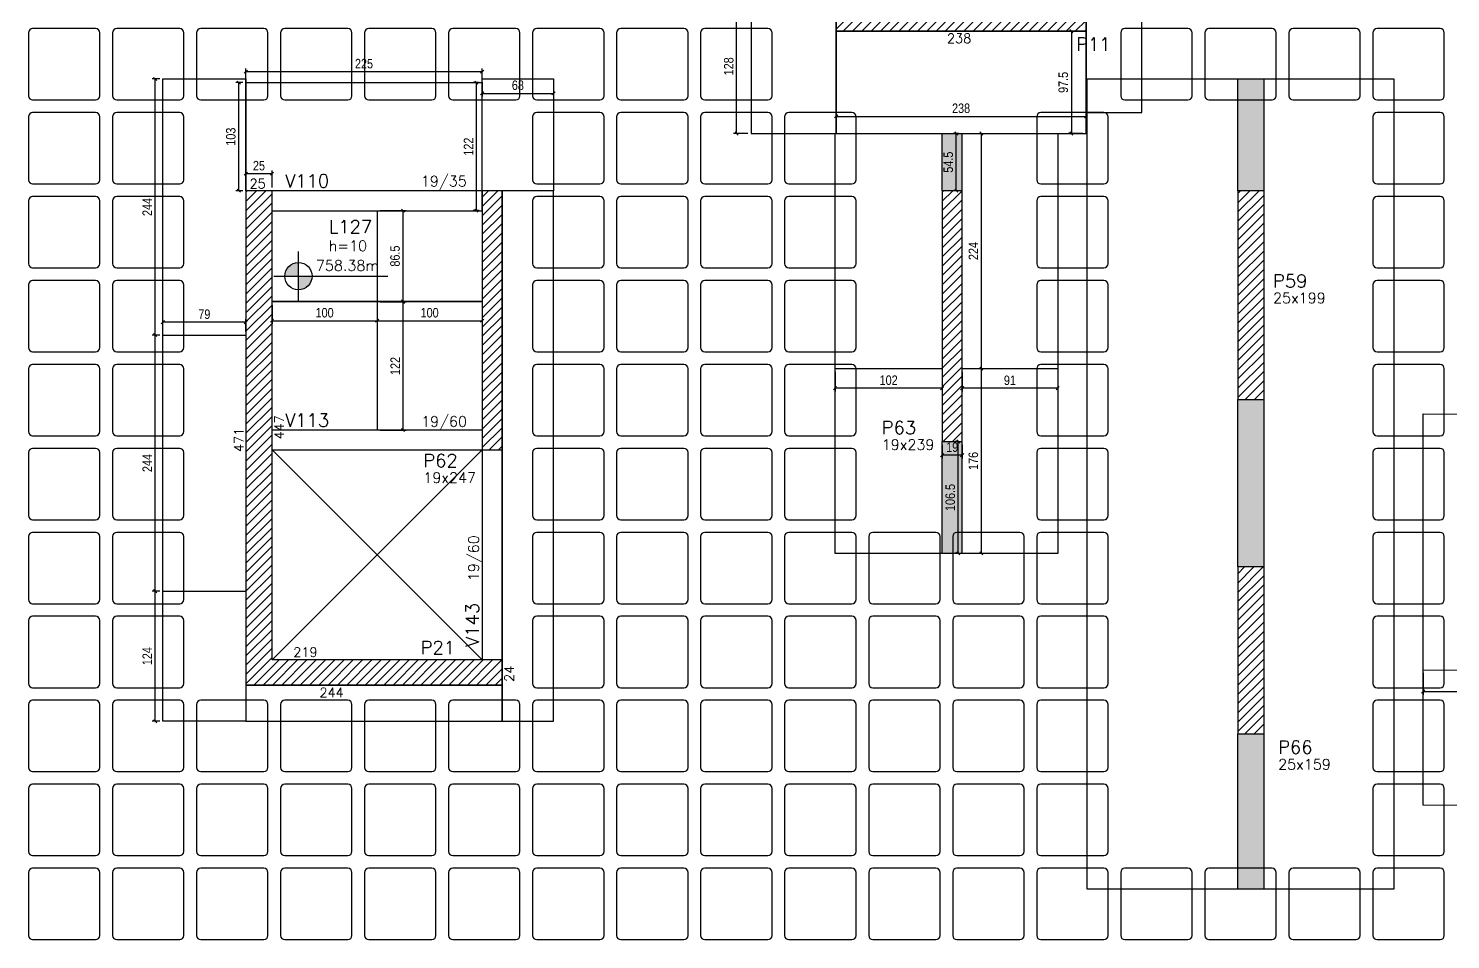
# Model space of a CAD drawing. Header units: millimetres. Extents: x -9777 to 15193, y 190 to 5169.
# Drawn here: x 5218 to 6572, y 1104 to 1972 of the extents above; entities that cross this region are included whole.
import ezdxf

# ---------------------------------------------------------------- set-up
doc = ezdxf.new("R2010")
doc.units = ezdxf.units.MM
for name, color, linetype in [('251', 5, 'Continuous'), ('COTA', 241, 'Continuous'), ('F-CUBETA', 1, 'Continuous'), ('F-LAJES-DIM', 2, 'Continuous'), ('F-LAJES-NOME', 4, 'Continuous'), ('F-NÍVEL-PLANTA', 2, 'Continuous'), ('F-PILARES-DIM', 172, 'Continuous'), ('F-PILARES-HACH', 174, 'Continuous'), ('F-PILARES-NOME', 170, 'Continuous'), ('F-PILARES-S', 170, 'Continuous'), ('F-TEXTO', 6, 'Continuous'), ('F-VIGAS', 3, 'Continuous'), ('F-VIGAS-DIM', 2, 'Continuous'), ('F-VIGAS-NOME', 4, 'Continuous'), ('F-VÃO', 1, 'Continuous'), ('Painéis', 200, 'Continuous')]:
    doc.layers.add(name, color=color, linetype=linetype)
doc.layers.add('Hachura', color=251, linetype='Continuous', lineweight=9)
doc.styles.add('COTA TECNICA-50', font='techl___.ttf', dxfattribs={"height": 9})
doc.styles.add('MCP', font='romans.shx')
doc.dimstyles.new('COTA PAINEL-50', dxfattribs={"dimtxt": 9, "dimasz": 3, "dimexe": 3, "dimexo": 3, "dimgap": 3, "dimtad": 1, "dimdec": 1, "dimzin": 12, "dimdsep": 46, "dimtxsty": 'COTA TECNICA-50', "dimblk1": 'OBLIQUE', "dimblk2": 'OBLIQUE', "dimsah": 1, "dimcen": 0.9, "dimclrd": 4, "dimclre": 4, "dimclrt": 240, "dimadec": 1, "dimazin": 3, "dimtfac": 1, "dimtdec": 1, "dimtmove": 0, "dimatfit": 3, "dimfxl": 1, "dimtolj": 1, "dimtzin": 12, "dimarcsym": 0})
pattern_1 = [(45, (4154.6213, 1323.973), (-4.419417, 4.419417), [])]

# ---------------------------------------------------------------- blocks, each defined once
blk = doc.blocks.new('_VAONER063650636500869008690')
at = {"layer": '251', "color": 1}
for p, q in [((-34, 30), (-34, -30)), ((30, 34), (-30, 34)), ((34, -30), (34, 30)), ((-30, -34), (30, -34))]:
    blk.add_line(p, q, dxfattribs=at)
for centre, start, end in [((-30, 30), 90, 180), ((30, 30), 0, 90), ((-30, -30), 180, 270), ((30, -30), 270, 0)]:
    blk.add_arc(centre, 4, start, end, dxfattribs=at)
blk = doc.blocks.new('Nível - Planta')
at = {"layer": 'F-NÍVEL-PLANTA'}
h = blk.add_hatch(color=71, dxfattribs=at)
h.paths.add_polyline_path([(0, 0), (0, 0.26, 0.414214), (-0.26, 0)])
h.paths.add_polyline_path([(0.26, 0), (0, 0), (0, -0.26, 0.414214)])
for p, q in [((0, -0.469), (0, 0.469)), ((-0.469, 0), (1.704, 0))]:
    blk.add_line(p, q, dxfattribs=at)
blk.add_circle((0, 0), 0.26, dxfattribs=at)
at = {"layer": 'F-TEXTO', "color": 3, "style": 'MCP'}
blk.add_attdef('NÍVEL', (0.333, 0.102), '', height=0.2, dxfattribs=at)
blk = doc.blocks.new('_Oblique')
at = {"color": 0, "linetype": 'ByBlock', "lineweight": -2}
blk.add_line((-0.5, -0.5), (0.5, 0.5), dxfattribs=at)
blk = doc.blocks.new('*D1167')
at = {"layer": 'COTA', "color": 4, "lineweight": -2, "transparency": 16777216}
for p, q in [((5449.6, 1708.5), (5449.6, 1690.6)), ((5549.6, 1708.5), (5549.6, 1690.6)), ((5449.6, 1693.6), (5549.6, 1693.6))]:
    blk.add_line(p, q, dxfattribs=at)
at = {"layer": 'Defpoints', "color": 0, "transparency": 16777216}
for p in [(5449.6, 1711.5), (5549.6, 1711.5), (5549.6, 1693.6)]:
    blk.add_point(p, dxfattribs=at)
at = {"layer": 'COTA', "color": 4, "lineweight": -2, "transparency": 16777216, "xscale": 3, "yscale": 3, "zscale": 3, "rotation": 180}
blk.add_blockref('_Oblique', (5449.6, 1693.6), dxfattribs=at)
at = {"layer": 'COTA', "color": 4, "lineweight": -2, "transparency": 16777216, "xscale": 3, "yscale": 3, "zscale": 3}
blk.add_blockref('_Oblique', (5549.6, 1693.6), dxfattribs=at)
at = {"layer": 'COTA', "color": 240, "transparency": 16777216, "insert": (5499.6, 1701.2), "char_height": 9, "attachment_point": 5, "style": 'COTA TECNICA-50'}
blk.add_mtext('\\A1;100', dxfattribs=at)
blk = doc.blocks.new('*D1168')
at = {"layer": 'COTA', "color": 4, "lineweight": -2, "transparency": 16777216}
for p, q in [((5549.6, 1708.5), (5549.6, 1690.6)), ((5649.6, 1708.5), (5649.6, 1690.6)), ((5549.6, 1693.6), (5649.6, 1693.6))]:
    blk.add_line(p, q, dxfattribs=at)
at = {"layer": 'Defpoints', "color": 0, "transparency": 16777216}
for p in [(5549.6, 1711.5), (5649.6, 1711.5), (5649.6, 1693.6)]:
    blk.add_point(p, dxfattribs=at)
at = {"layer": 'COTA', "color": 4, "lineweight": -2, "transparency": 16777216, "xscale": 3, "yscale": 3, "zscale": 3, "rotation": 180}
blk.add_blockref('_Oblique', (5549.6, 1693.6), dxfattribs=at)
at = {"layer": 'COTA', "color": 4, "lineweight": -2, "transparency": 16777216, "xscale": 3, "yscale": 3, "zscale": 3}
blk.add_blockref('_Oblique', (5649.6, 1693.6), dxfattribs=at)
at = {"layer": 'COTA', "color": 240, "transparency": 16777216, "insert": (5599.6, 1701.2), "char_height": 9, "attachment_point": 5, "style": 'COTA TECNICA-50'}
blk.add_mtext('\\A1;100', dxfattribs=at)
blk = doc.blocks.new('*D1169')
at = {"layer": 'COTA', "color": 4, "lineweight": -2, "transparency": 16777216}
for p, q in [((5552.6, 1711.5), (5577.3, 1711.5)), ((5574.3, 1589.5), (5574.3, 1711.5)), ((5552.6, 1589.5), (5577.3, 1589.5))]:
    blk.add_line(p, q, dxfattribs=at)
at = {"layer": 'Defpoints', "color": 0, "transparency": 16777216}
for p in [(5549.6, 1711.5), (5574.3, 1711.5), (5549.6, 1589.5)]:
    blk.add_point(p, dxfattribs=at)
at = {"layer": 'COTA', "color": 4, "lineweight": -2, "transparency": 16777216, "xscale": 3, "yscale": 3, "zscale": 3}
for p, rotation in [((5574.3, 1711.5), 90), ((5574.3, 1589.5), 270)]:
    blk.add_blockref('_Oblique', p, dxfattribs=dict(at, rotation=rotation))
at = {"layer": 'COTA', "color": 240, "transparency": 16777216, "insert": (5566.8, 1650.5), "char_height": 9, "attachment_point": 5, "rotation": 90, "style": 'COTA TECNICA-50'}
blk.add_mtext('\\A1;122', dxfattribs=at)
blk = doc.blocks.new('*D1170')
at = {"layer": 'COTA', "color": 4, "lineweight": -2, "transparency": 16777216}
for p, q in [((5552.6, 1798.5), (5577.3, 1798.5)), ((5574.3, 1712), (5574.3, 1798.5)), ((5552.6, 1712), (5577.3, 1712))]:
    blk.add_line(p, q, dxfattribs=at)
at = {"layer": 'Defpoints', "color": 0, "transparency": 16777216}
for p in [(5549.6, 1798.5), (5574.3, 1798.5), (5549.6, 1712)]:
    blk.add_point(p, dxfattribs=at)
at = {"layer": 'COTA', "color": 4, "lineweight": -2, "transparency": 16777216, "xscale": 3, "yscale": 3, "zscale": 3}
for p, rotation in [((5574.3, 1798.5), 90), ((5574.3, 1712), 270)]:
    blk.add_blockref('_Oblique', p, dxfattribs=dict(at, rotation=rotation))
at = {"layer": 'COTA', "color": 240, "transparency": 16777216, "insert": (5566.7, 1755.2), "char_height": 9, "attachment_point": 5, "rotation": 90, "style": 'COTA TECNICA-50'}
blk.add_mtext('\\A1;86.5', dxfattribs=at)
blk = doc.blocks.new('*D1272')
at = {"layer": 'COTA', "color": 4, "lineweight": -2, "transparency": 16777216}
for p, q in [((6109.6, 1648), (6127.9, 1648)), ((6124.9, 1472), (6124.9, 1648)), ((6109.6, 1472), (6127.9, 1472))]:
    blk.add_line(p, q, dxfattribs=at)
at = {"layer": 'Defpoints', "color": 0, "transparency": 16777216}
for p in [(6106.6, 1648), (6124.9, 1648), (6106.6, 1472)]:
    blk.add_point(p, dxfattribs=at)
at = {"layer": 'COTA', "color": 4, "lineweight": -2, "transparency": 16777216, "xscale": 3, "yscale": 3, "zscale": 3}
for p, rotation in [((6124.9, 1648), 90), ((6124.9, 1472), 270)]:
    blk.add_blockref('_Oblique', p, dxfattribs=dict(at, rotation=rotation))
at = {"layer": 'COTA', "color": 240, "transparency": 16777216, "insert": (6117.3, 1560), "char_height": 9, "attachment_point": 5, "rotation": 90, "style": 'COTA TECNICA-50'}
blk.add_mtext('\\A1;176', dxfattribs=at)
blk = doc.blocks.new('*D1273')
at = {"layer": 'COTA', "color": 4, "lineweight": -2, "transparency": 16777216}
for p, q in [((6124.9, 1648), (6124.9, 1872)), ((6109.6, 1648), (6127.9, 1648))]:
    blk.add_line(p, q, dxfattribs=at)
at = {"layer": 'Defpoints', "color": 0, "transparency": 16777216}
for p in [(6124.9, 1872), (6124.9, 1872), (6106.6, 1648)]:
    blk.add_point(p, dxfattribs=at)
at = {"layer": 'COTA', "color": 4, "lineweight": -2, "transparency": 16777216, "xscale": 3, "yscale": 3, "zscale": 3}
for p, rotation in [((6124.9, 1872), 90), ((6124.9, 1648), 270)]:
    blk.add_blockref('_Oblique', p, dxfattribs=dict(at, rotation=rotation))
at = {"layer": 'COTA', "color": 240, "transparency": 16777216, "insert": (6117.3, 1760), "char_height": 9, "attachment_point": 5, "rotation": 90, "style": 'COTA TECNICA-50'}
blk.add_mtext('\\A1;224', dxfattribs=at)
blk = doc.blocks.new('*D1274')
at = {"layer": 'COTA', "color": 4, "lineweight": -2, "transparency": 16777216}
for p, q in [((5985.6, 1645), (5985.6, 1626.3)), ((6087.6, 1645), (6087.6, 1626.3)), ((6087.6, 1629.3), (5985.6, 1629.3))]:
    blk.add_line(p, q, dxfattribs=at)
at = {"layer": 'Defpoints', "color": 0, "transparency": 16777216}
for p in [(5985.6, 1648), (6087.6, 1648), (5985.6, 1629.3)]:
    blk.add_point(p, dxfattribs=at)
at = {"layer": 'COTA', "color": 4, "lineweight": -2, "transparency": 16777216, "xscale": 3, "yscale": 3, "zscale": 3, "rotation": 180}
blk.add_blockref('_Oblique', (5985.6, 1629.3), dxfattribs=at)
at = {"layer": 'COTA', "color": 4, "lineweight": -2, "transparency": 16777216, "xscale": 3, "yscale": 3, "zscale": 3}
blk.add_blockref('_Oblique', (6087.6, 1629.3), dxfattribs=at)
at = {"layer": 'COTA', "color": 240, "transparency": 16777216, "insert": (6036.6, 1636.9), "char_height": 9, "attachment_point": 5, "style": 'COTA TECNICA-50'}
blk.add_mtext('\\A1;102', dxfattribs=at)
blk = doc.blocks.new('*D1275')
at = {"layer": 'COTA', "color": 4, "lineweight": -2, "transparency": 16777216}
for p, q in [((6106.6, 1645), (6106.6, 1626.3)), ((6197.6, 1645), (6197.6, 1626.3)), ((6197.6, 1629.3), (6106.6, 1629.3))]:
    blk.add_line(p, q, dxfattribs=at)
at = {"layer": 'Defpoints', "color": 0, "transparency": 16777216}
for p in [(6106.6, 1648), (6197.6, 1648), (6106.6, 1629.3)]:
    blk.add_point(p, dxfattribs=at)
at = {"layer": 'COTA', "color": 4, "lineweight": -2, "transparency": 16777216, "xscale": 3, "yscale": 3, "zscale": 3, "rotation": 180}
blk.add_blockref('_Oblique', (6106.6, 1629.3), dxfattribs=at)
at = {"layer": 'COTA', "color": 4, "lineweight": -2, "transparency": 16777216, "xscale": 3, "yscale": 3, "zscale": 3}
blk.add_blockref('_Oblique', (6197.6, 1629.3), dxfattribs=at)
at = {"layer": 'COTA', "color": 240, "transparency": 16777216, "insert": (6152.1, 1636.8), "char_height": 9, "attachment_point": 5, "style": 'COTA TECNICA-50'}
blk.add_mtext('\\A1;91', dxfattribs=at)
blk = doc.blocks.new('*D1276')
at = {"layer": 'COTA', "color": 4, "lineweight": -2, "transparency": 16777216}
for p, q in [((6087.6, 1575.5), (6087.6, 1562.5)), ((6106.6, 1575.5), (6106.6, 1562.5)), ((6106.6, 1565.5), (6087.6, 1565.5))]:
    blk.add_line(p, q, dxfattribs=at)
at = {"layer": 'Defpoints', "color": 0, "transparency": 16777216}
for p in [(6087.6, 1578.5), (6106.6, 1578.5), (6087.6, 1565.5)]:
    blk.add_point(p, dxfattribs=at)
at = {"layer": 'COTA', "color": 4, "lineweight": -2, "transparency": 16777216, "xscale": 3, "yscale": 3, "zscale": 3, "rotation": 180}
blk.add_blockref('_Oblique', (6087.6, 1565.5), dxfattribs=at)
at = {"layer": 'COTA', "color": 4, "lineweight": -2, "transparency": 16777216, "xscale": 3, "yscale": 3, "zscale": 3}
blk.add_blockref('_Oblique', (6106.6, 1565.5), dxfattribs=at)
at = {"layer": 'COTA', "color": 240, "transparency": 16777216, "insert": (6097.1, 1573.1), "char_height": 9, "attachment_point": 5, "style": 'COTA TECNICA-50'}
blk.add_mtext('\\A1;19', dxfattribs=at)
blk = doc.blocks.new('*D1277')
at = {"layer": 'COTA', "color": 4, "lineweight": -2, "transparency": 16777216}
for p, q in [((6103.6, 1578.5), (6099.9, 1578.5)), ((6102.9, 1472), (6102.9, 1578.5)), ((6103.6, 1472), (6099.9, 1472))]:
    blk.add_line(p, q, dxfattribs=at)
at = {"layer": 'Defpoints', "color": 0, "transparency": 16777216}
for p in [(6102.9, 1578.5), (6106.6, 1578.5), (6106.6, 1472)]:
    blk.add_point(p, dxfattribs=at)
at = {"layer": 'COTA', "color": 4, "lineweight": -2, "transparency": 16777216, "xscale": 3, "yscale": 3, "zscale": 3}
for p, rotation in [((6102.9, 1578.5), 90), ((6102.9, 1472), 270)]:
    blk.add_blockref('_Oblique', p, dxfattribs=dict(at, rotation=rotation))
at = {"layer": 'COTA', "color": 240, "transparency": 16777216, "insert": (6095.3, 1525.2), "char_height": 9, "attachment_point": 5, "rotation": 90, "style": 'COTA TECNICA-50'}
blk.add_mtext('\\A1;106.5', dxfattribs=at)
blk = doc.blocks.new('*D1278')
at = {"layer": 'COTA', "color": 4, "lineweight": -2, "transparency": 16777216}
for p, q in [((6103.6, 1872), (6098, 1872)), ((6101, 1817.5), (6101, 1872)), ((6103.6, 1817.5), (6098, 1817.5))]:
    blk.add_line(p, q, dxfattribs=at)
at = {"layer": 'Defpoints', "color": 0, "transparency": 16777216}
for p in [(6101, 1872), (6106.6, 1872), (6106.6, 1817.5)]:
    blk.add_point(p, dxfattribs=at)
at = {"layer": 'COTA', "color": 4, "lineweight": -2, "transparency": 16777216, "xscale": 3, "yscale": 3, "zscale": 3}
for p, rotation in [((6101, 1872), 90), ((6101, 1817.5), 270)]:
    blk.add_blockref('_Oblique', p, dxfattribs=dict(at, rotation=rotation))
at = {"layer": 'COTA', "color": 240, "transparency": 16777216, "insert": (6093.4, 1844.7), "char_height": 9, "attachment_point": 5, "rotation": 90, "style": 'COTA TECNICA-50'}
blk.add_mtext('\\A1;54.5', dxfattribs=at)
blk = doc.blocks.new('*D1281')
at = {"layer": 'COTA', "color": 4, "lineweight": -2, "transparency": 16777216}
for p, q in [((6545.6, 1358), (6545.6, 1337.3)), ((6667.6, 1358), (6667.6, 1337.3)), ((6545.6, 1340.3), (6667.6, 1340.3))]:
    blk.add_line(p, q, dxfattribs=at)
at = {"layer": 'Defpoints', "color": 0, "transparency": 16777216}
for p in [(6545.6, 1361), (6667.6, 1361), (6667.6, 1340.3)]:
    blk.add_point(p, dxfattribs=at)
at = {"layer": 'COTA', "color": 4, "lineweight": -2, "transparency": 16777216, "xscale": 3, "yscale": 3, "zscale": 3, "rotation": 180}
blk.add_blockref('_Oblique', (6545.6, 1340.3), dxfattribs=at)
at = {"layer": 'COTA', "color": 4, "lineweight": -2, "transparency": 16777216, "xscale": 3, "yscale": 3, "zscale": 3}
blk.add_blockref('_Oblique', (6667.6, 1340.3), dxfattribs=at)
at = {"layer": 'COTA', "color": 240, "transparency": 16777216, "insert": (6606.6, 1347.8), "char_height": 9, "attachment_point": 5, "style": 'COTA TECNICA-50'}
blk.add_mtext('\\A1;122', dxfattribs=at)
blk = doc.blocks.new('*D1353')
at = {"layer": 'COTA', "color": 4, "lineweight": -2, "transparency": 16777216}
for p, q in [((5986.6, 1875), (5986.6, 1891.3)), ((5986.6, 1888.3), (6224.6, 1888.3)), ((6224.6, 1875), (6224.6, 1891.3))]:
    blk.add_line(p, q, dxfattribs=at)
at = {"layer": 'Defpoints', "color": 0, "transparency": 16777216}
for p in [(6224.6, 1888.3), (5986.6, 1872), (6224.6, 1872)]:
    blk.add_point(p, dxfattribs=at)
at = {"layer": 'COTA', "color": 4, "lineweight": -2, "transparency": 16777216, "xscale": 3, "yscale": 3, "zscale": 3, "rotation": 180}
blk.add_blockref('_Oblique', (5986.6, 1888.3), dxfattribs=at)
at = {"layer": 'COTA', "color": 4, "lineweight": -2, "transparency": 16777216, "xscale": 3, "yscale": 3, "zscale": 3}
blk.add_blockref('_Oblique', (6224.6, 1888.3), dxfattribs=at)
at = {"layer": 'COTA', "color": 240, "transparency": 16777216, "insert": (6105.6, 1896), "char_height": 9, "attachment_point": 5, "style": 'COTA TECNICA-50'}
blk.add_mtext('\\A1;238', dxfattribs=at)
blk = doc.blocks.new('*D1354')
at = {"layer": 'COTA', "color": 4, "lineweight": -2, "transparency": 16777216}
for p, q in [((6221.6, 1969.5), (6207.6, 1969.5)), ((6210.6, 1969.5), (6210.6, 1872)), ((6221.6, 1872), (6207.6, 1872))]:
    blk.add_line(p, q, dxfattribs=at)
at = {"layer": 'Defpoints', "color": 0, "transparency": 16777216}
for p in [(6224.6, 1969.5), (6210.6, 1872), (6224.6, 1872)]:
    blk.add_point(p, dxfattribs=at)
at = {"layer": 'COTA', "color": 4, "lineweight": -2, "transparency": 16777216, "xscale": 3, "yscale": 3, "zscale": 3}
for p, rotation in [((6210.6, 1969.5), 90), ((6210.6, 1872), 270)]:
    blk.add_blockref('_Oblique', p, dxfattribs=dict(at, rotation=rotation))
at = {"layer": 'COTA', "color": 240, "transparency": 16777216, "insert": (6202.9, 1920.7), "char_height": 9, "attachment_point": 5, "rotation": 90, "style": 'COTA TECNICA-50'}
blk.add_mtext('\\A1;97.5', dxfattribs=at)
blk = doc.blocks.new('*D1355')
at = {"layer": 'COTA', "color": 4, "lineweight": -2, "transparency": 16777216}
for p, q in [((5902.6, 2000), (5888.9, 2000)), ((5891.9, 1872), (5891.9, 2000)), ((5902.6, 1872), (5888.9, 1872))]:
    blk.add_line(p, q, dxfattribs=at)
at = {"layer": 'Defpoints', "color": 0, "transparency": 16777216}
for p in [(5891.9, 2000), (5905.6, 2000), (5905.6, 1872)]:
    blk.add_point(p, dxfattribs=at)
at = {"layer": 'COTA', "color": 4, "lineweight": -2, "transparency": 16777216, "xscale": 3, "yscale": 3, "zscale": 3}
for p, rotation in [((5891.9, 2000), 90), ((5891.9, 1872), 270)]:
    blk.add_blockref('_Oblique', p, dxfattribs=dict(at, rotation=rotation))
at = {"layer": 'COTA', "color": 240, "transparency": 16777216, "insert": (5884.4, 1936), "char_height": 9, "attachment_point": 5, "rotation": 90, "style": 'COTA TECNICA-50'}
blk.add_mtext('\\A1;128', dxfattribs=at)
blk = doc.blocks.new('*D1358')
at = {"layer": 'COTA', "color": 4, "lineweight": -2, "transparency": 16777216}
for p, q in [((5342.6, 1436), (5335.3, 1436)), ((5338.3, 1312), (5338.3, 1436)), ((5342.6, 1312), (5335.3, 1312))]:
    blk.add_line(p, q, dxfattribs=at)
at = {"layer": 'Defpoints', "color": 0, "transparency": 16777216}
for p in [(5338.3, 1436), (5345.6, 1436), (5345.6, 1312)]:
    blk.add_point(p, dxfattribs=at)
at = {"layer": 'COTA', "color": 4, "lineweight": -2, "transparency": 16777216, "xscale": 3, "yscale": 3, "zscale": 3}
for p, rotation in [((5338.3, 1436), 90), ((5338.3, 1312), 270)]:
    blk.add_blockref('_Oblique', p, dxfattribs=dict(at, rotation=rotation))
at = {"layer": 'COTA', "color": 240, "transparency": 16777216, "insert": (5330.7, 1374), "char_height": 9, "attachment_point": 5, "rotation": 90, "style": 'COTA TECNICA-50'}
blk.add_mtext('\\A1;124', dxfattribs=at)
blk = doc.blocks.new('*D1359')
at = {"layer": 'COTA', "color": 4, "lineweight": -2, "transparency": 16777216}
for p, q in [((5342.6, 1680), (5335.3, 1680)), ((5338.3, 1436), (5338.3, 1680)), ((5342.6, 1436), (5335.3, 1436))]:
    blk.add_line(p, q, dxfattribs=at)
at = {"layer": 'Defpoints', "color": 0, "transparency": 16777216}
for p in [(5338.3, 1680), (5345.6, 1680), (5345.6, 1436)]:
    blk.add_point(p, dxfattribs=at)
at = {"layer": 'COTA', "color": 4, "lineweight": -2, "transparency": 16777216, "xscale": 3, "yscale": 3, "zscale": 3}
for p, rotation in [((5338.3, 1680), 90), ((5338.3, 1436), 270)]:
    blk.add_blockref('_Oblique', p, dxfattribs=dict(at, rotation=rotation))
at = {"layer": 'COTA', "color": 240, "transparency": 16777216, "insert": (5330.7, 1558), "char_height": 9, "attachment_point": 5, "rotation": 90, "style": 'COTA TECNICA-50'}
blk.add_mtext('\\A1;244', dxfattribs=at)
blk = doc.blocks.new('*D1360')
at = {"layer": 'COTA', "color": 4, "lineweight": -2, "transparency": 16777216}
for p, q in [((5342.6, 1924), (5335.3, 1924)), ((5338.3, 1680), (5338.3, 1924)), ((5342.6, 1680), (5335.3, 1680))]:
    blk.add_line(p, q, dxfattribs=at)
at = {"layer": 'Defpoints', "color": 0, "transparency": 16777216}
for p in [(5338.3, 1924), (5345.6, 1924), (5345.6, 1680)]:
    blk.add_point(p, dxfattribs=at)
at = {"layer": 'COTA', "color": 4, "lineweight": -2, "transparency": 16777216, "xscale": 3, "yscale": 3, "zscale": 3}
for p, rotation in [((5338.3, 1924), 90), ((5338.3, 1680), 270)]:
    blk.add_blockref('_Oblique', p, dxfattribs=dict(at, rotation=rotation))
at = {"layer": 'COTA', "color": 240, "transparency": 16777216, "insert": (5330.7, 1802), "char_height": 9, "attachment_point": 5, "rotation": 90, "style": 'COTA TECNICA-50'}
blk.add_mtext('\\A1;244', dxfattribs=at)
blk = doc.blocks.new('*D1361')
at = {"layer": 'COTA', "color": 4, "lineweight": -2, "transparency": 16777216}
for p, q in [((5345.6, 1683), (5345.6, 1695.2)), ((5424.6, 1683), (5424.6, 1695.2)), ((5424.6, 1692.2), (5345.6, 1692.2))]:
    blk.add_line(p, q, dxfattribs=at)
at = {"layer": 'Defpoints', "color": 0, "transparency": 16777216}
for p in [(5345.6, 1692.2), (5345.6, 1680), (5424.6, 1680)]:
    blk.add_point(p, dxfattribs=at)
at = {"layer": 'COTA', "color": 4, "lineweight": -2, "transparency": 16777216, "xscale": 3, "yscale": 3, "zscale": 3, "rotation": 180}
blk.add_blockref('_Oblique', (5345.6, 1692.2), dxfattribs=at)
at = {"layer": 'COTA', "color": 4, "lineweight": -2, "transparency": 16777216, "xscale": 3, "yscale": 3, "zscale": 3}
blk.add_blockref('_Oblique', (5424.6, 1692.2), dxfattribs=at)
at = {"layer": 'COTA', "color": 240, "transparency": 16777216, "insert": (5385.1, 1699.8), "char_height": 9, "attachment_point": 5, "style": 'COTA TECNICA-50'}
blk.add_mtext('\\A1;79', dxfattribs=at)
blk = doc.blocks.new('*D1363')
at = {"layer": 'COTA', "color": 4, "lineweight": -2, "transparency": 16777216}
for p, q in [((5649.6, 1921), (5649.6, 1907.2)), ((5649.6, 1910.2), (5717.6, 1910.2)), ((5717.6, 1921), (5717.6, 1907.2))]:
    blk.add_line(p, q, dxfattribs=at)
at = {"layer": 'Defpoints', "color": 0, "transparency": 16777216}
for p in [(5649.6, 1924), (5717.6, 1924), (5717.6, 1910.2)]:
    blk.add_point(p, dxfattribs=at)
at = {"layer": 'COTA', "color": 4, "lineweight": -2, "transparency": 16777216, "xscale": 3, "yscale": 3, "zscale": 3, "rotation": 180}
blk.add_blockref('_Oblique', (5649.6, 1910.2), dxfattribs=at)
at = {"layer": 'COTA', "color": 4, "lineweight": -2, "transparency": 16777216, "xscale": 3, "yscale": 3, "zscale": 3}
blk.add_blockref('_Oblique', (5717.6, 1910.2), dxfattribs=at)
at = {"layer": 'COTA', "color": 240, "transparency": 16777216, "insert": (5683.6, 1917.9), "char_height": 9, "attachment_point": 5, "style": 'COTA TECNICA-50'}
blk.add_mtext('\\A1;68', dxfattribs=at)
blk = doc.blocks.new('*D1365')
at = {"layer": 'COTA', "color": 4, "lineweight": -2, "transparency": 16777216}
for p, q in [((5646.6, 1920.5), (5641.1, 1920.5)), ((5644.1, 1798.5), (5644.1, 1920.5)), ((5646.6, 1798.5), (5641.1, 1798.5))]:
    blk.add_line(p, q, dxfattribs=at)
at = {"layer": 'Defpoints', "color": 0, "transparency": 16777216}
for p in [(5644.1, 1920.5), (5649.6, 1920.5), (5649.6, 1798.5)]:
    blk.add_point(p, dxfattribs=at)
at = {"layer": 'COTA', "color": 4, "lineweight": -2, "transparency": 16777216, "xscale": 3, "yscale": 3, "zscale": 3}
for p, rotation in [((5644.1, 1920.5), 90), ((5644.1, 1798.5), 270)]:
    blk.add_blockref('_Oblique', p, dxfattribs=dict(at, rotation=rotation))
at = {"layer": 'COTA', "color": 240, "transparency": 16777216, "insert": (5636.6, 1859.5), "char_height": 9, "attachment_point": 5, "rotation": 90, "style": 'COTA TECNICA-50'}
blk.add_mtext('\\A1;122', dxfattribs=at)
blk = doc.blocks.new('*D1366')
at = {"layer": 'COTA', "color": 4, "lineweight": -2, "transparency": 16777216}
for p, q in [((5424.6, 1820.5), (5424.6, 1836.7)), ((5449.6, 1833.7), (5424.6, 1833.7)), ((5449.6, 1820.5), (5449.6, 1836.7))]:
    blk.add_line(p, q, dxfattribs=at)
at = {"layer": 'Defpoints', "color": 0, "transparency": 16777216}
for p in [(5424.6, 1833.7), (5424.6, 1817.5), (5449.6, 1817.5)]:
    blk.add_point(p, dxfattribs=at)
at = {"layer": 'COTA', "color": 4, "lineweight": -2, "transparency": 16777216, "xscale": 3, "yscale": 3, "zscale": 3, "rotation": 180}
blk.add_blockref('_Oblique', (5424.6, 1833.7), dxfattribs=at)
at = {"layer": 'COTA', "color": 4, "lineweight": -2, "transparency": 16777216, "xscale": 3, "yscale": 3, "zscale": 3}
blk.add_blockref('_Oblique', (5449.6, 1833.7), dxfattribs=at)
at = {"layer": 'COTA', "color": 240, "transparency": 16777216, "insert": (5437.1, 1841.3), "char_height": 9, "attachment_point": 5, "style": 'COTA TECNICA-50'}
blk.add_mtext('\\A1;25', dxfattribs=at)
blk = doc.blocks.new('*D1367')
at = {"layer": 'COTA', "color": 4, "lineweight": -2, "transparency": 16777216}
for p, q in [((5421.6, 1920.5), (5415, 1920.5)), ((5418, 1817.5), (5418, 1920.5)), ((5421.6, 1817.5), (5415, 1817.5))]:
    blk.add_line(p, q, dxfattribs=at)
at = {"layer": 'Defpoints', "color": 0, "transparency": 16777216}
for p in [(5418, 1920.5), (5424.6, 1920.5), (5424.6, 1817.5)]:
    blk.add_point(p, dxfattribs=at)
at = {"layer": 'COTA', "color": 4, "lineweight": -2, "transparency": 16777216, "xscale": 3, "yscale": 3, "zscale": 3}
for p, rotation in [((5418, 1920.5), 90), ((5418, 1817.5), 270)]:
    blk.add_blockref('_Oblique', p, dxfattribs=dict(at, rotation=rotation))
at = {"layer": 'COTA', "color": 240, "transparency": 16777216, "insert": (5410.3, 1869), "char_height": 9, "attachment_point": 5, "rotation": 90, "style": 'COTA TECNICA-50'}
blk.add_mtext('\\A1;103', dxfattribs=at)
blk = doc.blocks.new('*D1368')
at = {"layer": 'COTA', "color": 4, "lineweight": -2, "transparency": 16777216}
for p, q in [((5424.6, 1923.5), (5424.6, 1933.9)), ((5649.6, 1930.9), (5424.6, 1930.9)), ((5649.6, 1923.5), (5649.6, 1933.9))]:
    blk.add_line(p, q, dxfattribs=at)
at = {"layer": 'Defpoints', "color": 0, "transparency": 16777216}
for p in [(5424.6, 1930.9), (5424.6, 1920.5), (5649.6, 1920.5)]:
    blk.add_point(p, dxfattribs=at)
at = {"layer": 'COTA', "color": 4, "lineweight": -2, "transparency": 16777216, "xscale": 3, "yscale": 3, "zscale": 3, "rotation": 180}
blk.add_blockref('_Oblique', (5424.6, 1930.9), dxfattribs=at)
at = {"layer": 'COTA', "color": 4, "lineweight": -2, "transparency": 16777216, "xscale": 3, "yscale": 3, "zscale": 3}
blk.add_blockref('_Oblique', (5649.6, 1930.9), dxfattribs=at)
at = {"layer": 'COTA', "color": 240, "transparency": 16777216, "insert": (5537.1, 1938.5), "char_height": 9, "attachment_point": 5, "style": 'COTA TECNICA-50'}
blk.add_mtext('\\A1;225', dxfattribs=at)

msp = doc.modelspace()

# ---------------------------------------------------------------- hatches: boundary and pattern name
at = {"layer": 'F-PILARES-HACH', "linetype": 'Continuous'}
h = msp.add_hatch(dxfattribs=at)
h.set_pattern_fill('ANSI31', color=256, scale=50, style=0)
h.set_pattern_definition(pattern_1)
h.paths.add_polyline_path([(6224.62, 1969.47), (6224.62, 2207.47), (5986.62, 2207.47), (5986.62, 2188.47), (6205.62, 2188.47), (6205.62, 1988.47), (5986.62, 1988.47), (5986.62, 1969.47)], flags=16)
h = msp.add_hatch(dxfattribs=at)
h.set_pattern_fill('ANSI31', color=256, scale=50, style=0)
h.set_pattern_definition(pattern_1)
h.paths.add_polyline_path([(5424.62, 1346.47), (5668.62, 1346.47), (5668.62, 1370.47), (5449.62, 1370.47), (5449.62, 1817.47), (5424.62, 1817.47)], flags=16)
h = msp.add_hatch(dxfattribs=at)
h.set_pattern_fill('ANSI31', color=256, scale=50, style=0)
h.set_pattern_definition(pattern_1)
h.paths.add_polyline_path([(5649.62, 1570.47), (5668.62, 1570.47), (5668.62, 1817.47), (5649.62, 1817.47)], flags=16)
h = msp.add_hatch(dxfattribs=at)
h.set_pattern_fill('ANSI31', color=256, scale=50, style=0)
h.set_pattern_definition(pattern_1)
h.paths.add_polyline_path([(6087.62, 1578.47), (6106.62, 1578.47), (6106.62, 1817.47), (6087.62, 1817.47)], flags=16)
h = msp.add_hatch(dxfattribs=at)
h.set_pattern_fill('ANSI31', color=256, scale=50, style=0)
h.set_pattern_definition(pattern_1)
h.paths.add_polyline_path([(6369.12, 1618.47), (6394.12, 1618.47), (6394.12, 1817.47), (6369.12, 1817.47)], flags=16)
h = msp.add_hatch(dxfattribs=at)
h.set_pattern_fill('ANSI31', color=256, scale=50, style=0)
h.set_pattern_definition(pattern_1)
h.paths.add_polyline_path([(6369.12, 1299.97), (6394.12, 1299.97), (6394.12, 1458.97), (6369.12, 1458.97)], flags=16)
at = {"layer": 'Hachura', "linetype": 'ByBlock'}
h = msp.add_hatch(color=256, dxfattribs=at)
h.dxf.hatch_style = 1
h.paths.add_polyline_path([(6369.12, 1903.97), (6394.12, 1903.97), (6394.12, 1923.97), (6369.12, 1923.97)])
h.paths.add_polyline_path([(6394.12, 1903.97), (6369.12, 1903.97), (6369.12, 1817.47), (6394.12, 1817.47)])
h.paths.add_polyline_path([(6369.12, 1458.97), (6394.12, 1458.97), (6394.12, 1618.47), (6369.12, 1618.47)])
h.paths.add_polyline_path([(6394.12, 1299.97), (6369.12, 1299.97), (6369.12, 1171.97), (6394.12, 1171.97)])
h.paths.add_polyline_path([(6394.12, 1151.97), (6394.12, 1171.97), (6369.12, 1171.97), (6369.12, 1151.97)])
h = msp.add_hatch(color=256, dxfattribs=at)
h.dxf.hatch_style = 1
h.paths.add_polyline_path([(6087.62, 1817.47), (6106.62, 1817.47), (6106.62, 1871.97), (6087.62, 1871.97)])
edge = h.paths.add_edge_path()
edge.add_line((6106.62, 1578.47), (6087.62, 1578.47))
edge.add_line((6087.62, 1578.47), (6087.62, 1471.97))
edge.add_line((6087.62, 1471.97), (6097.62, 1471.97))
edge.add_line((6097.62, 1471.97), (6097.62, 1487.97))
edge.add_arc((6101.62, 1487.97), 4, 90, 180, ccw=False)
edge.add_line((6101.62, 1491.97), (6106.62, 1491.97))
edge.add_line((6106.62, 1491.97), (6106.62, 1578.47))
edge = h.paths.add_edge_path()
edge.add_line((6106.62, 1491.97), (6101.62, 1491.97))
edge.add_arc((6101.62, 1487.97), 4, 90, 180)
edge.add_line((6097.62, 1487.97), (6097.62, 1471.97))
edge.add_line((6097.62, 1471.97), (6106.62, 1471.97))
edge.add_line((6106.62, 1471.97), (6106.62, 1491.97))

# ---------------------------------------------------------------- linework, layer by layer
at = {"layer": 'F-PILARES-S', "linetype": 'Continuous'}
for points in [[(6224.62, 1969.47), (6224.62, 2207.47), (5986.62, 2207.47), (5986.62, 2188.47), (6205.62, 2188.47), (6205.62, 1988.47), (5986.62, 1988.47), (5986.62, 1969.47), (6224.62, 1969.47)], [(5424.62, 1346.47), (5668.62, 1346.47), (5668.62, 1370.47), (5449.62, 1370.47), (5449.62, 1817.47), (5424.62, 1817.47), (5424.62, 1346.47)], [(5649.62, 1570.47), (5668.62, 1570.47), (5668.62, 1817.47), (5649.62, 1817.47), (5649.62, 1570.47)], [(6087.62, 1578.47), (6106.62, 1578.47), (6106.62, 1817.47), (6087.62, 1817.47), (6087.62, 1578.47)], [(6369.12, 1618.47), (6394.12, 1618.47), (6394.12, 1817.47), (6369.12, 1817.47), (6369.12, 1618.47)], [(6369.12, 1299.97), (6394.12, 1299.97), (6394.12, 1458.97), (6369.12, 1458.97), (6369.12, 1299.97)]]:
    msp.add_lwpolyline(points, dxfattribs=at)
at = {"layer": 'F-VIGAS'}
for points in [[(5649.62, 1817.47), (5449.62, 1817.47)], [(5449.62, 1798.47), (5649.62, 1798.47)], [(5649.62, 1589.47), (5449.62, 1589.47)], [(5449.62, 1570.47), (5649.62, 1570.47)], [(5649.62, 1570.47), (5649.62, 1370.47)], [(5668.62, 1370.47), (5668.62, 1570.47)]]:
    msp.add_lwpolyline(points, dxfattribs=at)
at = {"layer": 'F-VÃO'}
for p, q in [((5449.62, 1370.47), (5649.62, 1570.47)), ((5449.62, 1570.47), (5649.62, 1370.47))]:
    msp.add_line(p, q, dxfattribs=at)
at = {"layer": 'Painéis'}
for p, q in [((5905.62, 2243.97), (5905.62, 1871.97)), ((5986.62, 1871.97), (5986.62, 2243.97)), ((5345.62, 1311.97), (5345.62, 1923.97)), ((5345.62, 1923.97), (5424.62, 1923.97)), ((5424.62, 1817.47), (5424.62, 1923.97)), ((5424.62, 1923.97), (5424.62, 1311.97)), ((5649.62, 1923.97), (5717.62, 1923.97)), ((5649.62, 1798.47), (5649.62, 1923.97)), ((5717.62, 1923.97), (5717.62, 1817.47)), ((6225.62, 1923.97), (6517.62, 1923.97)), ((6225.62, 1151.97), (6225.62, 1923.97)), ((6369.12, 1817.47), (6369.12, 1923.97)), ((6394.12, 1817.47), (6394.12, 1923.97)), ((6517.62, 1923.97), (6517.62, 1151.97)), ((5905.62, 1871.97), (5986.62, 1871.97)), ((5985.62, 1871.97), (6197.62, 1871.97)), ((5985.62, 1471.97), (5985.62, 1871.97)), ((6087.62, 1817.47), (6087.62, 1871.97)), ((6106.62, 1817.47), (6106.62, 1871.97)), ((6197.62, 1871.97), (6197.62, 1471.97)), ((5717.62, 1817.47), (5668.62, 1817.47)), ((5549.62, 1798.47), (5549.62, 1589.47)), ((5345.62, 1679.97), (5424.62, 1679.97)), ((5985.62, 1647.97), (6087.62, 1647.97)), ((6106.62, 1647.97), (6197.62, 1647.97)), ((6369.12, 1458.97), (6369.12, 1618.47)), ((6394.12, 1458.97), (6394.12, 1618.47)), ((6545.62, 1604.97), (6917.62, 1602.97)), ((6545.62, 1231.97), (6545.62, 1604.97)), ((6087.62, 1471.97), (6087.62, 1578.47)), ((6106.62, 1471.97), (6106.62, 1578.47)), ((6197.62, 1471.97), (5985.62, 1471.97)), ((5345.62, 1435.97), (5424.62, 1435.97)), ((6545.62, 1360.97), (6735.54, 1359.95)), ((5424.62, 1311.97), (5345.62, 1311.97)), ((6369.12, 1151.97), (6369.12, 1299.97)), ((6394.12, 1151.97), (6394.12, 1299.97)), ((6917.62, 1229.97), (6545.62, 1231.97)), ((6517.62, 1151.97), (6225.62, 1151.97))]:
    msp.add_line(p, q, dxfattribs=at)
for points in [[(6224.62, 1891.97), (6277.62, 1891.97), (6277.62, 2111.97), (6224.62, 2111.97)], [(5986.62, 1871.97), (6224.62, 1871.97), (6224.62, 1969.47), (5986.62, 1969.47)], [(5668.62, 1311.97), (5717.62, 1311.97), (5717.62, 1817.47), (5668.62, 1817.47)], [(5424.62, 1311.97), (5668.62, 1311.97), (5668.62, 1346.47), (5424.62, 1346.47)]]:
    msp.add_lwpolyline(points, close=True, dxfattribs=at)
for points in [[(5424.62, 1920.47), (5649.62, 1920.47)], [(5649.62, 1711.97), (5449.62, 1711.97)], [(5649.62, 1711.47), (5449.62, 1711.47)]]:
    msp.add_lwpolyline(points, dxfattribs=at)

# ---------------------------------------------------------------- block references
at = {"layer": 'F-CUBETA'}
for p in [(5251.62, 1937.97), (5331.62, 1937.97), (5411.62, 1937.97), (5491.62, 1937.97), (5571.62, 1937.97), (5651.62, 1937.97), (5731.62, 1937.97), (5811.62, 1937.97), (5891.62, 1937.97), (6291.62, 1937.97), (6371.62, 1937.97), (6451.62, 1937.97), (6531.62, 1937.97), (5251.62, 1857.97), (5331.62, 1857.97), (5731.62, 1857.97), (5811.62, 1857.97), (5891.62, 1857.97), (5971.62, 1857.97), (6211.62, 1857.97), (6531.62, 1857.97), (5251.62, 1777.97), (5331.62, 1777.97), (5731.62, 1777.97), (5811.62, 1777.97), (5891.62, 1777.97), (5971.62, 1777.97), (6211.62, 1777.97), (6531.62, 1777.97), (5251.62, 1697.97), (5331.62, 1697.97), (5731.62, 1697.97), (5811.62, 1697.97), (5891.62, 1697.97), (5971.62, 1697.97), (6211.62, 1697.97), (6531.62, 1697.97), (5251.62, 1617.97), (5331.62, 1617.97), (5731.62, 1617.97), (5811.62, 1617.97), (5891.62, 1617.97), (5971.62, 1617.97), (6211.62, 1617.97), (6531.62, 1617.97), (5251.62, 1537.97), (5331.62, 1537.97), (5731.62, 1537.97), (5811.62, 1537.97), (5891.62, 1537.97), (5971.62, 1537.97), (6211.62, 1537.97), (6531.62, 1537.97), (5251.62, 1457.97), (5331.62, 1457.97), (5731.62, 1457.97), (5811.62, 1457.97), (5891.62, 1457.97), (5971.62, 1457.97), (6051.62, 1457.97), (6131.62, 1457.97), (6211.62, 1457.97), (6531.62, 1457.97), (5251.62, 1377.97), (5331.62, 1377.97), (5731.62, 1377.97), (5811.62, 1377.97), (5891.62, 1377.97), (5971.62, 1377.97), (6051.62, 1377.97), (6131.62, 1377.97), (6211.62, 1377.97), (6531.62, 1377.97), (5251.62, 1297.97), (5331.62, 1297.97), (5411.62, 1297.97), (5491.62, 1297.97), (5571.62, 1297.97), (5651.62, 1297.97), (5731.62, 1297.97), (5811.62, 1297.97), (5891.62, 1297.97), (5971.62, 1297.97), (6051.62, 1297.97), (6131.62, 1297.97), (6211.62, 1297.97), (6531.62, 1297.97), (5251.62, 1217.97), (5331.62, 1217.97), (5411.62, 1217.97), (5491.62, 1217.97), (5571.62, 1217.97), (5651.62, 1217.97), (5731.62, 1217.97), (5811.62, 1217.97), (5891.62, 1217.97), (5971.62, 1217.97), (6051.62, 1217.97), (6131.62, 1217.97), (6211.62, 1217.97), (6531.62, 1217.97), (5251.62, 1137.97), (5331.62, 1137.97), (5411.62, 1137.97), (5491.62, 1137.97), (5571.62, 1137.97), (5651.62, 1137.97), (5731.62, 1137.97), (5811.62, 1137.97), (5891.62, 1137.97), (5971.62, 1137.97), (6051.62, 1137.97), (6131.62, 1137.97), (6211.62, 1137.97), (6291.62, 1137.97), (6371.62, 1137.97), (6451.62, 1137.97), (6531.62, 1137.97)]:
    msp.add_blockref('_VAONER063650636500869008690', p, dxfattribs=at)
at = {"layer": 'F-NÍVEL-PLANTA', "linetype": 'Continuous', "xscale": 50, "yscale": 50, "zscale": 50}
msp.add_blockref('Nível - Planta', (5474.63, 1736.07), dxfattribs=at).add_auto_attribs({'NÍVEL': '758.38m'})

# ---------------------------------------------------------------- texts
at = {"layer": 'F-LAJES-DIM', "linetype": 'Continuous', "style": 'MCP'}
msp.add_text('h=10', height=10, dxfattribs=at).set_placement((5503.6, 1759.94))
at = {"layer": 'F-LAJES-NOME', "linetype": 'Continuous', "style": 'MCP'}
msp.add_text('L127', height=12.5, dxfattribs=at).set_placement((5503.6, 1776.94))
at = {"layer": 'F-PILARES-DIM', "linetype": 'Continuous', "style": 'MCP'}
for s, height, p in [('238', 9, (6092.12, 1958.22)), ('25', 9, (5428.12, 1819.72)), ('25x199', 10, (6402.61, 1710.23)), ('19x239', 10, (6030.03, 1570.51)), ('19x247', 10, (5593.6, 1539.06)), ('219', 9, (5469.72, 1373.3)), ('244', 9, (5494.69, 1334.84)), ('25x159', 10, (6407.49, 1265.99))]:
    msp.add_text(s, height=height, dxfattribs=at).set_placement(p)
for s, p in [('447', (5460.87, 1580.47)), ('471', (5422.37, 1568.47)), ('24', (5679.87, 1349.47))]:
    msp.add_text(s, height=9, rotation=90, dxfattribs=at).set_placement(p)
at = {"layer": 'F-PILARES-NOME', "linetype": 'Continuous', "style": 'MCP'}
for s, p in [('P11', (6215.17, 1950.85)), ('P59', (6402.61, 1725.23)), ('P63', (6030.03, 1585.51)), ('P62', (5593.6, 1554.06)), ('P21', (5591.08, 1375.94)), ('P66', (6407.49, 1280.99))]:
    msp.add_text(s, height=12.5, dxfattribs=at).set_placement(p)
at = {"layer": 'F-VIGAS-DIM', "linetype": 'Continuous', "style": 'MCP'}
for s, p in [('19/35', (5591.24, 1821.53)), ('19/60', (5591.47, 1592.6))]:
    msp.add_text(s, height=10, dxfattribs=at).set_placement(p)
msp.add_text('19/60', height=10, rotation=90, dxfattribs=at).set_placement((5646.5, 1445.47))
at = {"layer": 'F-VIGAS-NOME', "linetype": 'Continuous', "style": 'MCP'}
for s, p in [('V110', (5462.12, 1820.6)), ('V113', (5462.12, 1592.6))]:
    msp.add_text(s, height=12.5, dxfattribs=at).set_placement(p)
msp.add_text('V143', height=12.5, rotation=90, dxfattribs=at).set_placement((5646.5, 1382.97))

# ---------------------------------------------------------------- dimensions: what is measured, and where the dimension line sits
at = {"layer": 'COTA'}
for base, p1, p2, picture, middle in [((5891.95, 1999.97), (5905.62, 1871.97), (5905.62, 1999.97), '*D1355', (5884.36, 1935.97)), ((6210.55, 1871.97), (6224.62, 1969.47), (6224.62, 1871.97), '*D1354', (6202.93, 1920.72)), ((5418.01, 1920.47), (5424.62, 1817.47), (5424.62, 1920.47), '*D1367', (5410.32, 1868.97)), ((5644.13, 1920.47), (5649.62, 1798.47), (5649.62, 1920.47), '*D1365', (5636.58, 1859.47)), ((6101.03, 1871.97), (6106.62, 1817.47), (6106.62, 1871.97), '*D1278', (6093.43, 1844.72)), ((5574.31, 1798.47), (5549.62, 1711.97), (5549.62, 1798.47), '*D1170', (5566.69, 1755.22)), ((5574.31, 1711.47), (5549.62, 1589.47), (5549.62, 1711.47), '*D1169', (5566.76, 1650.47)), ((6124.89, 1647.97), (6106.62, 1471.97), (6106.62, 1647.97), '*D1272', (6117.3, 1559.97)), ((6102.95, 1578.47), (6106.62, 1471.97), (6106.62, 1578.47), '*D1277', (6095.35, 1525.22)), ((5338.25, 1435.97), (5345.62, 1311.97), (5345.62, 1435.97), '*D1358', (5330.68, 1373.97))]:
    dim = msp.add_linear_dim(base=base, p1=p1, p2=p2, angle=90, dimstyle='COTA PAINEL-50', dxfattribs=at)
    dim.commit()
    dim.dimension.update_dxf_attribs({"geometry": picture, "text_midpoint": middle})
for base, p1, p2, picture, middle in [((5424.62, 1930.89), (5649.62, 1920.47), (5424.62, 1920.47), '*D1368', (5537.12, 1938.49)), ((5717.62, 1910.24), (5649.62, 1923.97), (5717.62, 1923.97), '*D1363', (5683.62, 1917.85)), ((6224.62, 1888.33), (5986.62, 1871.97), (6224.62, 1871.97), '*D1353', (6105.62, 1896.04)), ((5424.62, 1833.67), (5449.62, 1817.47), (5424.62, 1817.47), '*D1366', (5437.12, 1841.27)), ((5549.62, 1693.65), (5449.62, 1711.47), (5549.62, 1711.47), '*D1167', (5499.62, 1701.24)), ((5345.62, 1692.19), (5424.62, 1679.97), (5345.62, 1679.97), '*D1361', (5385.12, 1699.78)), ((5985.62, 1629.26), (6087.62, 1647.97), (5985.62, 1647.97), '*D1274', (6036.62, 1636.85)), ((6106.62, 1629.26), (6197.62, 1647.97), (6106.62, 1647.97), '*D1275', (6152.12, 1636.84)), ((6087.62, 1565.54), (6106.62, 1578.47), (6087.62, 1578.47), '*D1276', (6097.12, 1573.12)), ((6667.62, 1340.25), (6545.62, 1360.97), (6667.62, 1360.97), '*D1281', (6606.62, 1347.81))]:
    dim = msp.add_linear_dim(base=base, p1=p1, p2=p2, dimstyle='COTA PAINEL-50', dxfattribs=at)
    dim.commit()
    dim.dimension.update_dxf_attribs({"geometry": picture, "text_midpoint": middle})
for base, p1, p2, picture, middle in [((5338.25, 1923.97), (5345.62, 1679.97), (5345.62, 1923.97), '*D1360', (5330.68, 1801.97)), ((6124.89, 1871.97), (6106.62, 1647.97), (6124.89, 1871.97), '*D1273', (6117.33, 1759.97)), ((5338.25, 1679.97), (5345.62, 1435.97), (5345.62, 1679.97), '*D1359', (5330.68, 1557.97))]:
    dim = msp.add_linear_dim(base=base, p1=p1, p2=p2, angle=90, dimstyle='COTA PAINEL-50', override={"dimtmove": 1}, dxfattribs=at)
    dim.commit()
    dim.dimension.update_dxf_attribs({"geometry": picture, "text_midpoint": middle})
dim = msp.add_linear_dim(base=(5649.62, 1693.65), p1=(5549.62, 1711.47), p2=(5649.62, 1711.47), dimstyle='COTA PAINEL-50', override={"dimtmove": 1}, dxfattribs=at)
dim.commit()
dim.dimension.update_dxf_attribs({"geometry": '*D1168', "text_midpoint": (5599.62, 1701.24)})

doc.saveas('drawing.dxf')
